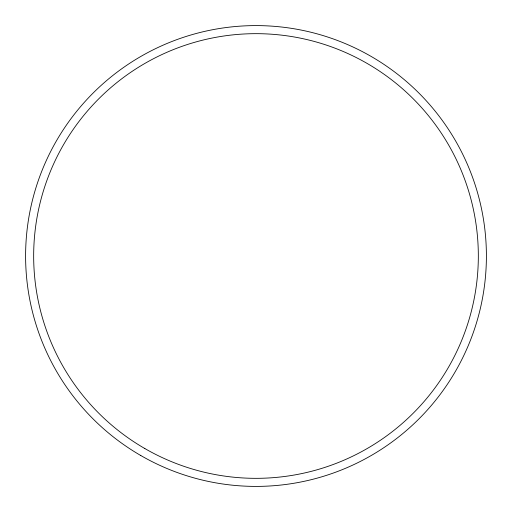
<?xml version="1.0" encoding="UTF-8"?>
<svg xmlns="http://www.w3.org/2000/svg" width="512" height="512" viewBox="0 0 512 512"><rect width="100%" height="100%" fill="white"/><g stroke="black" fill="none" stroke-linecap="round" stroke-linejoin="round"><path stroke-width="0.77" d="M140.8 455.533A230.4 230.4 0 0 0 486.4 256A230.4 230.4 0 0 0 140.8 56.467A230.4 230.4 0 0 0 140.8 455.533M144.832 448.544A222.33 222.33 0 0 0 478.33 256A222.33 222.33 0 0 0 144.832 63.456A222.33 222.33 0 0 0 144.832 448.544"/></g></svg>
